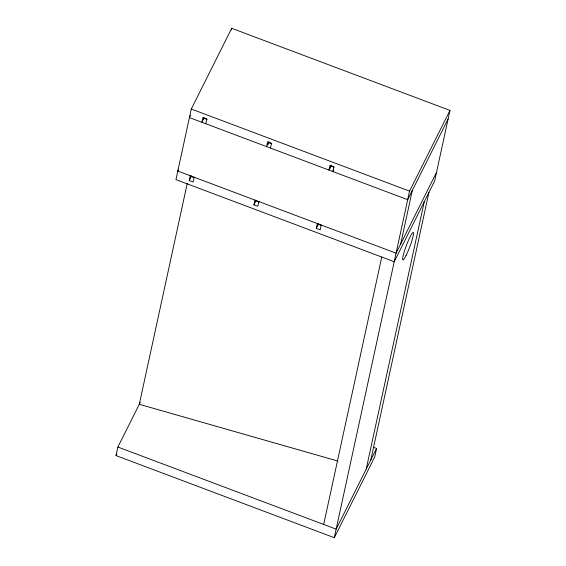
<?xml version="1.0" encoding="UTF-8"?>
<svg xmlns="http://www.w3.org/2000/svg" width="566" height="566" viewBox="0 0 566 566"><rect width="100%" height="100%" fill="white"/><g stroke="black" fill="none" stroke-linecap="round" stroke-linejoin="round"><path stroke-width="0.85" d="M373.27 447.175L376.581 448.421L374.72 456.974L334.294 537.7L116.03 455.588L117.891 447.034L140.262 402.362M191.28 109.026L175.948 179.62L394.219 261.733L434.638 181.007L449.97 110.412L231.706 28.3L191.28 109.026L409.543 191.131L334.294 537.7M187.24 183.462L139.293 404.294L337.952 461.071M194.18 177.222L193.133 182.033L189.235 180.568L190.282 175.757M203.661 119.391L204.036 117.686M205.791 123.742L206.838 118.924L202.939 117.459L201.892 122.27L203.859 118.358M231.331 30.012L231.706 28.3M258.881 201.56L257.855 206.265L253.936 204.906L254.983 200.095M268.242 144.302L268.737 142.031M270.491 148.08L271.538 143.269L267.64 141.797L266.593 146.615L268.949 141.91M321.24 225.02L320.193 229.831L316.295 228.367L317.342 223.556M330.537 168.045L331.096 165.484M323.681 524.449L381.746 257.042M400.693 243.946L412.303 190.466M366.195 469.15L424.259 201.737M370.843 459.868L428.908 192.454M190.6 115.231L189.419 117.579L407.683 199.692L448.109 118.966M178.594 169.496L177.809 171.066L396.073 253.172L436.499 172.446M189.235 180.568L191.591 175.863M116.03 455.588L116.815 454.024M253.936 204.906L256.292 200.208M331.308 165.371L328.952 170.076L329.999 165.258L333.898 166.722L332.85 171.54L333.636 169.97M316.295 228.367L318.651 223.669M409.543 191.131L449.97 110.412M376.581 448.421L336.154 529.146L117.891 447.034M203.916 118.237L207.036 119.412M268.617 142.575L271.73 143.75M330.976 166.036L334.096 167.211M191.258 176.535L194.379 177.703M255.959 200.873L259.072 202.048M318.318 224.334L321.438 225.509M406.034 255.549A14.688 1.825 -69.4 0 0 413.456 232.775A14.688 1.825 -69.4 0 0 404.704 250.25A14.688 1.825 -69.4 0 0 406.034 255.549"/></g></svg>
